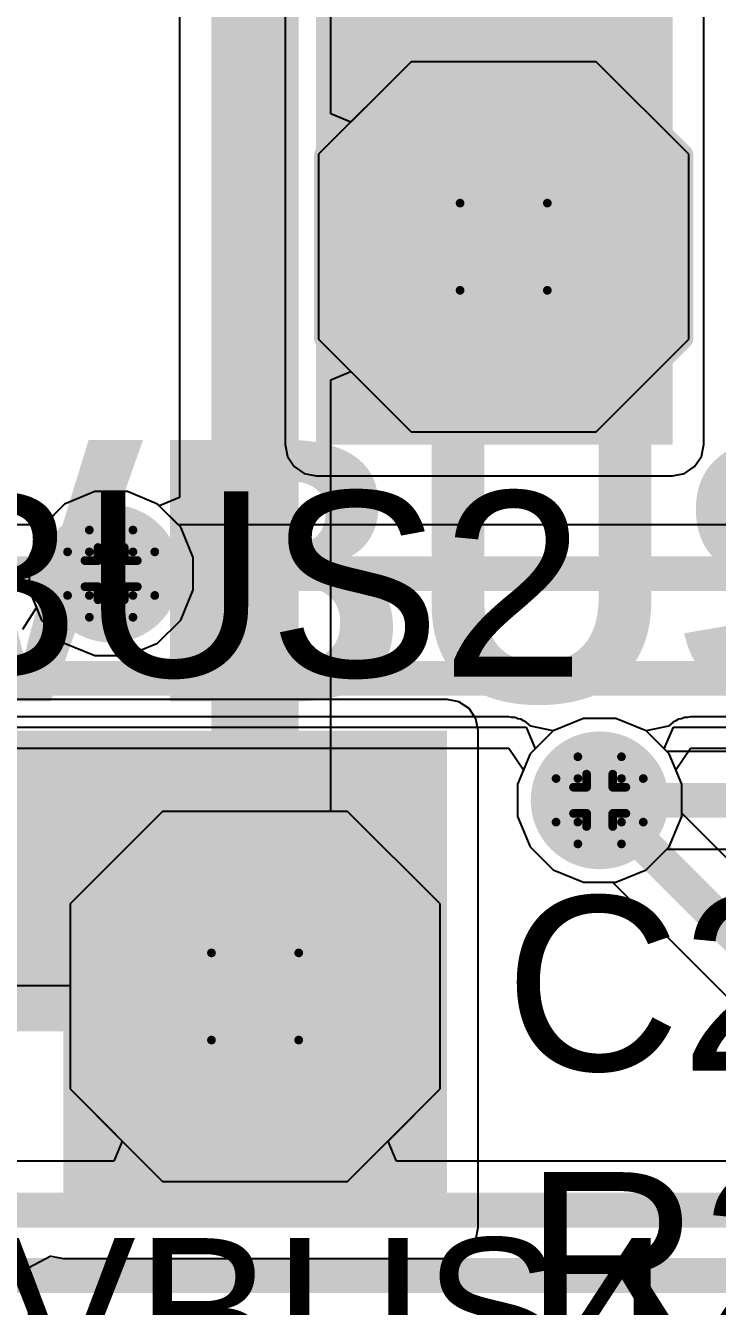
# Model space of a CAD drawing. Header units: inches. Extents: x -0.1 to 17.9, y -0.8 to 4.8.
# Drawn here: x 2.0754 to 2.234, y 3.4169 to 3.7107 of the extents above; entities that cross this region are included whole.
import ezdxf

# ---------------------------------------------------------------- set-up
doc = ezdxf.new("R2010")
doc.units = ezdxf.units.IN
doc.header["$MEASUREMENT"] = 0
for name, color, linetype in [('Bottom Layer 1', 5, 'Continuous'), ('Bottom Solder', 6, 'Continuous'), ('Drill Drawing', 1, 'Continuous'), ('GND+Signal', 16, 'Continuous'), ('Multi-Layer', 9, 'Continuous'), ('Pad Holes', 156, 'Continuous'), ('PWR+Signal', 76, 'Continuous'), ('Top 3D Body', 56, 'Continuous'), ('Top Layer 1', 1, 'Continuous'), ('Top Overlay', 2, 'Continuous'), ('Top Solder', 216, 'Continuous'), ('Via Holes', 16, 'Continuous')]:
    doc.layers.add(name, color=color, linetype=linetype)
doc.styles.add('Arial', font='', dxfattribs={"height": 0.2})
doc.styles.add('Arial_Bold', font='', dxfattribs={"height": 0.2})
doc.styles.get('Arial').set_extended_font_data('Arial')
doc.styles.get('Arial_Bold').set_extended_font_data('Arial', bold=True)

# ---------------------------------------------------------------- blocks, each defined once
blk = doc.blocks.new('T____P______TH_1_8___H_________0_92___194')
at = {"layer": 'Bottom Layer 1'}
blk.add_hatch(color=5, dxfattribs=at).paths.add_polyline_path([(0.01772, 0.03543), (-0.01772, 0.03543), (-0.03543, 0.01772), (-0.03543, -0.01772), (-0.01772, -0.03543), (0.01772, -0.03543), (0.03543, -0.01772), (0.03543, 0.01772)])
at = {"layer": 'Bottom Solder'}
blk.add_hatch(color=6, dxfattribs=at).paths.add_polyline_path([(0.01972, 0.03943), (-0.01972, 0.03943), (-0.03943, 0.01972), (-0.03943, -0.01972), (-0.01972, -0.03943), (0.01972, -0.03943), (0.03943, -0.01972), (0.03943, 0.01972)])
at = {"layer": 'GND+Signal'}
blk.add_hatch(color=16, dxfattribs=at).paths.add_polyline_path([(0.01772, 0.03543), (-0.01772, 0.03543), (-0.03543, 0.01772), (-0.03543, -0.01772), (-0.01772, -0.03543), (0.01772, -0.03543), (0.03543, -0.01772), (0.03543, 0.01772)])
at = {"layer": 'Multi-Layer'}
blk.add_hatch(color=9, dxfattribs=at).paths.add_polyline_path([(0.01772, 0.03543), (-0.01772, 0.03543), (-0.03543, 0.01772), (-0.03543, -0.01772), (-0.01772, -0.03543), (0.01772, -0.03543), (0.03543, -0.01772), (0.03543, 0.01772)])
at = {"layer": 'Pad Holes'}
h = blk.add_hatch(color=7, dxfattribs=at)
edge = h.paths.add_edge_path()
edge.add_arc((0, 0), 0.01811, 0, 360)
at = {"layer": 'PWR+Signal'}
blk.add_hatch(color=76, dxfattribs=at).paths.add_polyline_path([(0.01772, 0.03543), (-0.01772, 0.03543), (-0.03543, 0.01772), (-0.03543, -0.01772), (-0.01772, -0.03543), (0.01772, -0.03543), (0.03543, -0.01772), (0.03543, 0.01772)])
at = {"layer": 'Top Layer 1'}
blk.add_hatch(color=1, dxfattribs=at).paths.add_polyline_path([(0.01772, 0.03543), (-0.01772, 0.03543), (-0.03543, 0.01772), (-0.03543, -0.01772), (-0.01772, -0.03543), (0.01772, -0.03543), (0.03543, -0.01772), (0.03543, 0.01772)])
at = {"layer": 'Top Solder'}
blk.add_hatch(color=216, dxfattribs=at).paths.add_polyline_path([(0.01972, 0.03943), (-0.01972, 0.03943), (-0.03943, 0.01972), (-0.03943, -0.01972), (-0.01972, -0.03943), (0.01972, -0.03943), (0.03943, -0.01972), (0.03943, 0.01972)])
at = {"layer": 'Top Overlay'}
for points in [[(-0.041, 0.021, 0.005, 0.005, 0), (-0.02, 0.042, 0.005, 0.005, 0)], [(-0.02, 0.042, 0.005, 0.005, 0), (0.02, 0.042, 0.005, 0.005, 0)], [(0.02, 0.042, 0.005, 0.005, 0), (0.041, 0.021, 0.005, 0.005, 0)], [(-0.041, -0.021, 0.005, 0.005, 0), (-0.041, 0.021, 0.005, 0.005, 0)], [(0.041, -0.021, 0.005, 0.005, 0), (0.041, 0.021, 0.005, 0.005, 0)], [(-0.041, -0.021, 0.005, 0.005, 0), (-0.021, -0.041, 0.005, 0.005, 0)], [(0.021, -0.041, 0.005, 0.005, 0), (0.041, -0.021, 0.005, 0.005, 0)], [(-0.02, -0.041, 0.005, 0.005, 0), (0.021, -0.041, 0.005, 0.005, 0)]]:
    blk.add_lwpolyline(points, format="xyseb", dxfattribs=at)
for points in [[(-0.02125, 0.042, 0.0025, 0.0025, 1), (-0.01875, 0.042, 0.0025, 0.0025, 1)], [(-0.02125, 0.042, 0.0025, 0.0025, 1), (-0.01875, 0.042, 0.0025, 0.0025, 1)], [(0.01875, 0.042, 0.0025, 0.0025, 1), (0.02125, 0.042, 0.0025, 0.0025, 1)], [(0.01875, 0.042, 0.0025, 0.0025, 1), (0.02125, 0.042, 0.0025, 0.0025, 1)], [(-0.04225, 0.021, 0.0025, 0.0025, 1), (-0.03975, 0.021, 0.0025, 0.0025, 1)], [(-0.04225, 0.021, 0.0025, 0.0025, 1), (-0.03975, 0.021, 0.0025, 0.0025, 1)], [(0.03975, 0.021, 0.0025, 0.0025, 1), (0.04225, 0.021, 0.0025, 0.0025, 1)], [(0.03975, 0.021, 0.0025, 0.0025, 1), (0.04225, 0.021, 0.0025, 0.0025, 1)], [(-0.04225, -0.021, 0.0025, 0.0025, 1), (-0.03975, -0.021, 0.0025, 0.0025, 1)], [(-0.04225, -0.021, 0.0025, 0.0025, 1), (-0.03975, -0.021, 0.0025, 0.0025, 1)], [(0.03975, -0.021, 0.0025, 0.0025, 1), (0.04225, -0.021, 0.0025, 0.0025, 1)], [(0.03975, -0.021, 0.0025, 0.0025, 1), (0.04225, -0.021, 0.0025, 0.0025, 1)], [(-0.02225, -0.041, 0.0025, 0.0025, 1), (-0.01975, -0.041, 0.0025, 0.0025, 1)], [(-0.02125, -0.041, 0.0025, 0.0025, 1), (-0.01875, -0.041, 0.0025, 0.0025, 1)], [(0.01975, -0.041, 0.0025, 0.0025, 1), (0.02225, -0.041, 0.0025, 0.0025, 1)], [(0.01975, -0.041, 0.0025, 0.0025, 1), (0.02225, -0.041, 0.0025, 0.0025, 1)]]:
    blk.add_lwpolyline(points, format="xyseb", close=True, dxfattribs=at)
blk = doc.blocks.new('T____P______TH_1_8___H_________0_92___195')
at = {"layer": 'Bottom Layer 1'}
blk.add_hatch(color=5, dxfattribs=at).paths.add_polyline_path([(0.01772, 0.03543), (-0.01772, 0.03543), (-0.03543, 0.01772), (-0.03543, -0.01772), (-0.01772, -0.03543), (0.01772, -0.03543), (0.03543, -0.01772), (0.03543, 0.01772)])
at = {"layer": 'Bottom Solder'}
blk.add_hatch(color=6, dxfattribs=at).paths.add_polyline_path([(0.01972, 0.03943), (-0.01972, 0.03943), (-0.03943, 0.01972), (-0.03943, -0.01972), (-0.01972, -0.03943), (0.01972, -0.03943), (0.03943, -0.01972), (0.03943, 0.01972)])
at = {"layer": 'GND+Signal'}
blk.add_hatch(color=16, dxfattribs=at).paths.add_polyline_path([(0.01772, 0.03543), (-0.01772, 0.03543), (-0.03543, 0.01772), (-0.03543, -0.01772), (-0.01772, -0.03543), (0.01772, -0.03543), (0.03543, -0.01772), (0.03543, 0.01772)])
at = {"layer": 'Multi-Layer'}
blk.add_hatch(color=9, dxfattribs=at).paths.add_polyline_path([(0.01772, 0.03543), (-0.01772, 0.03543), (-0.03543, 0.01772), (-0.03543, -0.01772), (-0.01772, -0.03543), (0.01772, -0.03543), (0.03543, -0.01772), (0.03543, 0.01772)])
at = {"layer": 'Pad Holes'}
h = blk.add_hatch(color=7, dxfattribs=at)
edge = h.paths.add_edge_path()
edge.add_arc((0, 0), 0.01811, 0, 360)
at = {"layer": 'PWR+Signal'}
blk.add_hatch(color=76, dxfattribs=at).paths.add_polyline_path([(0.01772, 0.03543), (-0.01772, 0.03543), (-0.03543, 0.01772), (-0.03543, -0.01772), (-0.01772, -0.03543), (0.01772, -0.03543), (0.03543, -0.01772), (0.03543, 0.01772)])
at = {"layer": 'Top Layer 1'}
blk.add_hatch(color=1, dxfattribs=at).paths.add_polyline_path([(0.01772, 0.03543), (-0.01772, 0.03543), (-0.03543, 0.01772), (-0.03543, -0.01772), (-0.01772, -0.03543), (0.01772, -0.03543), (0.03543, -0.01772), (0.03543, 0.01772)])
at = {"layer": 'Top Solder'}
blk.add_hatch(color=216, dxfattribs=at).paths.add_polyline_path([(0.01972, 0.03943), (-0.01972, 0.03943), (-0.03943, 0.01972), (-0.03943, -0.01972), (-0.01972, -0.03943), (0.01972, -0.03943), (0.03943, -0.01972), (0.03943, 0.01972)])
at = {"layer": 'Top Overlay'}
for points in [[(-0.041, 0.021, 0.005, 0.005, 0), (-0.02, 0.042, 0.005, 0.005, 0)], [(-0.02, 0.042, 0.005, 0.005, 0), (0.02, 0.042, 0.005, 0.005, 0)], [(0.02, 0.042, 0.005, 0.005, 0), (0.041, 0.021, 0.005, 0.005, 0)], [(-0.041, -0.021, 0.005, 0.005, 0), (-0.041, 0.021, 0.005, 0.005, 0)], [(0.041, -0.021, 0.005, 0.005, 0), (0.041, 0.021, 0.005, 0.005, 0)], [(-0.041, -0.021, 0.005, 0.005, 0), (-0.021, -0.041, 0.005, 0.005, 0)], [(0.021, -0.041, 0.005, 0.005, 0), (0.041, -0.021, 0.005, 0.005, 0)], [(-0.02, -0.041, 0.005, 0.005, 0), (0.021, -0.041, 0.005, 0.005, 0)]]:
    blk.add_lwpolyline(points, format="xyseb", dxfattribs=at)
for points in [[(-0.02125, 0.042, 0.0025, 0.0025, 1), (-0.01875, 0.042, 0.0025, 0.0025, 1)], [(-0.02125, 0.042, 0.0025, 0.0025, 1), (-0.01875, 0.042, 0.0025, 0.0025, 1)], [(0.01875, 0.042, 0.0025, 0.0025, 1), (0.02125, 0.042, 0.0025, 0.0025, 1)], [(0.01875, 0.042, 0.0025, 0.0025, 1), (0.02125, 0.042, 0.0025, 0.0025, 1)], [(-0.04225, 0.021, 0.0025, 0.0025, 1), (-0.03975, 0.021, 0.0025, 0.0025, 1)], [(-0.04225, 0.021, 0.0025, 0.0025, 1), (-0.03975, 0.021, 0.0025, 0.0025, 1)], [(0.03975, 0.021, 0.0025, 0.0025, 1), (0.04225, 0.021, 0.0025, 0.0025, 1)], [(0.03975, 0.021, 0.0025, 0.0025, 1), (0.04225, 0.021, 0.0025, 0.0025, 1)], [(-0.04225, -0.021, 0.0025, 0.0025, 1), (-0.03975, -0.021, 0.0025, 0.0025, 1)], [(-0.04225, -0.021, 0.0025, 0.0025, 1), (-0.03975, -0.021, 0.0025, 0.0025, 1)], [(0.03975, -0.021, 0.0025, 0.0025, 1), (0.04225, -0.021, 0.0025, 0.0025, 1)], [(0.03975, -0.021, 0.0025, 0.0025, 1), (0.04225, -0.021, 0.0025, 0.0025, 1)], [(-0.02225, -0.041, 0.0025, 0.0025, 1), (-0.01975, -0.041, 0.0025, 0.0025, 1)], [(-0.02125, -0.041, 0.0025, 0.0025, 1), (-0.01875, -0.041, 0.0025, 0.0025, 1)], [(0.01975, -0.041, 0.0025, 0.0025, 1), (0.02225, -0.041, 0.0025, 0.0025, 1)], [(0.01975, -0.041, 0.0025, 0.0025, 1), (0.02225, -0.041, 0.0025, 0.0025, 1)]]:
    blk.add_lwpolyline(points, format="xyseb", close=True, dxfattribs=at)

msp = doc.modelspace()

# ---------------------------------------------------------------- hatches: boundary and pattern name
at = {"layer": 'Bottom Layer 1'}
h = msp.add_hatch(color=5, dxfattribs=at)
edge = h.paths.add_edge_path()
edge.add_arc((2.095, 3.585), 0.01181, 0, 360)
h = msp.add_hatch(color=5, dxfattribs=at)
edge = h.paths.add_edge_path()
edge.add_arc((2.207, 3.533), 0.01181, 0, 360)
at = {"layer": 'Bottom Solder'}
h = msp.add_hatch(color=6, dxfattribs=at)
edge = h.paths.add_edge_path()
edge.add_arc((2.095, 3.585), 0.01581, 0, 360)
h = msp.add_hatch(color=6, dxfattribs=at)
edge = h.paths.add_edge_path()
edge.add_arc((2.207, 3.533), 0.01581, 0, 360)
at = {"layer": 'GND+Signal'}
h = msp.add_hatch(color=16, dxfattribs=at)
edge = h.paths.add_edge_path()
edge.add_arc((2.095, 3.585), 0.01181, 0, 360)
h = msp.add_hatch(color=16, dxfattribs=at)
edge = h.paths.add_edge_path()
edge.add_arc((2.207, 3.533), 0.01181, 0, 360)
at = {"layer": 'PWR+Signal'}
h = msp.add_hatch(color=76, dxfattribs=at)
edge = h.paths.add_edge_path()
edge.add_arc((2.095, 3.585), 0.01181, 0, 360)
h = msp.add_hatch(color=76, dxfattribs=at)
edge = h.paths.add_edge_path()
edge.add_arc((2.207, 3.533), 0.01181, 0, 360)
at = {"layer": 'Top Layer 1'}
for points in [[(2.142, 3.6146), (2.22371, 3.6146), (2.22371, 3.8336), (2.142, 3.8336)], [(2.008, 3.48), (2.172, 3.48), (2.172, 3.549), (2.008, 3.549)], [(2.084, 3.435), (2.172, 3.435), (2.172, 3.48), (2.084, 3.48)]]:
    msp.add_hatch(color=1, dxfattribs=at).paths.add_polyline_path(points)
h = msp.add_hatch(color=1, dxfattribs=at)
edge = h.paths.add_edge_path()
edge.add_arc((2.095, 3.585), 0.01181, 0, 360)
h = msp.add_hatch(color=1, dxfattribs=at)
edge = h.paths.add_edge_path()
edge.add_arc((2.207, 3.533), 0.01181, 0, 360)
at = {"layer": 'Via Holes'}
h = msp.add_hatch(color=7, dxfattribs=at)
edge = h.paths.add_edge_path()
edge.add_arc((2.095, 3.585), 0.00591, 0, 360)
h = msp.add_hatch(color=7, dxfattribs=at)
edge = h.paths.add_edge_path()
edge.add_arc((2.207, 3.533), 0.00591, 0, 360)

# ---------------------------------------------------------------- linework, layer by layer
at = {"layer": 'Bottom Layer 1'}
for p, q in [((2.11067, 3.72627), (2.11067, 3.60247)), ((2.14533, 3.69051), (2.14533, 3.71909)), ((2.16378, 3.70243), (2.14995, 3.6886)), ((2.20622, 3.70243), (2.16378, 3.70243)), ((2.22743, 3.68122), (2.20622, 3.70243)), ((2.14995, 3.6886), (2.14533, 3.69051)), ((2.22743, 3.63878), (2.22743, 3.68122)), ((2.20622, 3.61757), (2.22743, 3.63878)), ((2.14533, 3.62949), (2.14995, 3.6314)), ((2.14533, 3.53043), (2.14533, 3.62949)), ((2.14995, 3.6314), (2.16378, 3.61757)), ((2.16378, 3.61757), (2.20622, 3.61757)), ((2.09126, 3.60381), (2.08434, 3.60095)), ((2.09874, 3.60381), (2.09126, 3.60381)), ((2.10566, 3.60095), (2.09874, 3.60381)), ((2.11067, 3.60247), (2.10605, 3.60056)), ((2.08434, 3.60095), (2.07961, 3.59622)), ((2.10605, 3.60056), (2.10566, 3.60095)), ((2.07961, 3.59622), (2.06565, 3.59622)), ((2.20326, 3.55181), (2.19634, 3.54895)), ((2.21074, 3.55181), (2.20326, 3.55181)), ((2.21766, 3.54895), (2.21074, 3.55181)), ((2.19634, 3.54895), (2.19105, 3.54366)), ((2.22239, 3.54422), (2.21766, 3.54895)), ((2.19105, 3.54366), (2.18819, 3.53674)), ((2.26935, 3.54422), (2.22239, 3.54422)), ((2.18819, 3.53674), (2.18819, 3.52926)), ((2.14922, 3.53043), (2.14533, 3.53043)), ((2.17043, 3.50922), (2.14922, 3.53043)), ((2.18819, 3.52926), (2.19105, 3.52234)), ((2.19105, 3.52234), (2.19634, 3.51705)), ((2.21766, 3.51705), (2.22239, 3.52178)), ((2.22239, 3.52178), (2.274, 3.52178)), ((2.19634, 3.51705), (2.20326, 3.51419)), ((2.21074, 3.51419), (2.21766, 3.51705)), ((2.20326, 3.51419), (2.21074, 3.51419)), ((2.17043, 3.46678), (2.17043, 3.50922)), ((2.0349, 3.4905), (2.08557, 3.4905)), ((2.08557, 3.4905), (2.08557, 3.46678)), ((2.08557, 3.46678), (2.10678, 3.44557)), ((2.14922, 3.44557), (2.17043, 3.46678)), ((2.10678, 3.44557), (2.14922, 3.44557))]:
    msp.add_line(p, q, dxfattribs=at)
for points in [[(2.128, 3.488, 0.02, 0.02, 0), (2.128, 3.72627, 0.02, 0.02, 0)], [(2.061, 3.585, 0.008, 0.008, 0), (2.095, 3.585, 0.008, 0.008, 0)], [(2.207, 3.533, 0.008, 0.008, 0), (2.274, 3.533, 0.008, 0.008, 0)], [(2.0349, 3.50172, 0.008, 0.008, 0), (2.11428, 3.50172, 0.008, 0.008, 0)], [(2.11428, 3.50172, 0.008, 0.008, 0), (2.128, 3.488, 0.008, 0.008, 0)], [(2.128, 3.488, 0.008, 0.008, 0), (2.13281, 3.48319, 0.008, 0.008, 0)]]:
    msp.add_lwpolyline(points, format="xyseb", dxfattribs=at)
for points in [[(2.093, 3.585, 0.004, 0.004, 1), (2.097, 3.585, 0.004, 0.004, 1)], [(2.205, 3.533, 0.004, 0.004, 1), (2.209, 3.533, 0.004, 0.004, 1)], [(2.11228, 3.50172, 0.004, 0.004, 1), (2.11628, 3.50172, 0.004, 0.004, 1)], [(2.11228, 3.50172, 0.004, 0.004, 1), (2.11628, 3.50172, 0.004, 0.004, 1)], [(2.123, 3.488, 0.01, 0.01, 1), (2.133, 3.488, 0.01, 0.01, 1)], [(2.126, 3.488, 0.004, 0.004, 1), (2.13, 3.488, 0.004, 0.004, 1)], [(2.126, 3.488, 0.004, 0.004, 1), (2.13, 3.488, 0.004, 0.004, 1)], [(2.13081, 3.48319, 0.004, 0.004, 1), (2.13481, 3.48319, 0.004, 0.004, 1)]]:
    msp.add_lwpolyline(points, format="xyseb", close=True, dxfattribs=at)
at = {"layer": 'Drill Drawing'}
for points in [[(2.175, 3.67, 0.002, 0.002, 0), (2.195, 3.67, 0.002, 0.002, 0)], [(2.175, 3.65, 0.002, 0.002, 0), (2.175, 3.67, 0.002, 0.002, 0)], [(2.195, 3.65, 0.002, 0.002, 0), (2.195, 3.67, 0.002, 0.002, 0)], [(2.175, 3.65, 0.002, 0.002, 0), (2.195, 3.65, 0.002, 0.002, 0)], [(2.09, 3.59, 0.002, 0.002, 0), (2.09, 3.595, 0.002, 0.002, 0)], [(2.09, 3.595, 0.002, 0.002, 0), (2.1, 3.595, 0.002, 0.002, 0)], [(2.1, 3.59, 0.002, 0.002, 0), (2.1, 3.595, 0.002, 0.002, 0)], [(2.085, 3.58, 0.002, 0.002, 0), (2.085, 3.59, 0.002, 0.002, 0)], [(2.085, 3.59, 0.002, 0.002, 0), (2.09, 3.59, 0.002, 0.002, 0)], [(2.092, 3.588, 0.002, 0.002, 0), (2.092, 3.591, 0.002, 0.002, 0)], [(2.092, 3.591, 0.002, 0.002, 0), (2.098, 3.591, 0.002, 0.002, 0)], [(2.098, 3.588, 0.002, 0.002, 0), (2.098, 3.591, 0.002, 0.002, 0)], [(2.1, 3.59, 0.002, 0.002, 0), (2.105, 3.59, 0.002, 0.002, 0)], [(2.105, 3.58, 0.002, 0.002, 0), (2.105, 3.59, 0.002, 0.002, 0)], [(2.089, 3.582, 0.002, 0.002, 0), (2.089, 3.588, 0.002, 0.002, 0)], [(2.089, 3.588, 0.002, 0.002, 0), (2.092, 3.588, 0.002, 0.002, 0)], [(2.098, 3.588, 0.002, 0.002, 0), (2.101, 3.588, 0.002, 0.002, 0)], [(2.101, 3.582, 0.002, 0.002, 0), (2.101, 3.588, 0.002, 0.002, 0)], [(2.089, 3.582, 0.002, 0.002, 0), (2.092, 3.582, 0.002, 0.002, 0)], [(2.092, 3.579, 0.002, 0.002, 0), (2.092, 3.582, 0.002, 0.002, 0)], [(2.098, 3.582, 0.002, 0.002, 0), (2.101, 3.582, 0.002, 0.002, 0)], [(2.098, 3.579, 0.002, 0.002, 0), (2.098, 3.582, 0.002, 0.002, 0)], [(2.085, 3.58, 0.002, 0.002, 0), (2.09, 3.58, 0.002, 0.002, 0)], [(2.09, 3.575, 0.002, 0.002, 0), (2.09, 3.58, 0.002, 0.002, 0)], [(2.092, 3.579, 0.002, 0.002, 0), (2.098, 3.579, 0.002, 0.002, 0)], [(2.1, 3.58, 0.002, 0.002, 0), (2.105, 3.58, 0.002, 0.002, 0)], [(2.1, 3.575, 0.002, 0.002, 0), (2.1, 3.58, 0.002, 0.002, 0)], [(2.09, 3.575, 0.002, 0.002, 0), (2.1, 3.575, 0.002, 0.002, 0)], [(2.202, 3.538, 0.002, 0.002, 0), (2.202, 3.543, 0.002, 0.002, 0)], [(2.202, 3.543, 0.002, 0.002, 0), (2.212, 3.543, 0.002, 0.002, 0)], [(2.212, 3.538, 0.002, 0.002, 0), (2.212, 3.543, 0.002, 0.002, 0)], [(2.197, 3.528, 0.002, 0.002, 0), (2.197, 3.538, 0.002, 0.002, 0)], [(2.197, 3.538, 0.002, 0.002, 0), (2.202, 3.538, 0.002, 0.002, 0)], [(2.204, 3.536, 0.002, 0.002, 0), (2.204, 3.539, 0.002, 0.002, 0)], [(2.204, 3.539, 0.002, 0.002, 0), (2.21, 3.539, 0.002, 0.002, 0)], [(2.21, 3.536, 0.002, 0.002, 0), (2.21, 3.539, 0.002, 0.002, 0)], [(2.212, 3.538, 0.002, 0.002, 0), (2.217, 3.538, 0.002, 0.002, 0)], [(2.217, 3.528, 0.002, 0.002, 0), (2.217, 3.538, 0.002, 0.002, 0)], [(2.201, 3.53, 0.002, 0.002, 0), (2.201, 3.536, 0.002, 0.002, 0)], [(2.201, 3.536, 0.002, 0.002, 0), (2.204, 3.536, 0.002, 0.002, 0)], [(2.21, 3.536, 0.002, 0.002, 0), (2.213, 3.536, 0.002, 0.002, 0)], [(2.213, 3.53, 0.002, 0.002, 0), (2.213, 3.536, 0.002, 0.002, 0)], [(2.197, 3.528, 0.002, 0.002, 0), (2.202, 3.528, 0.002, 0.002, 0)], [(2.201, 3.53, 0.002, 0.002, 0), (2.204, 3.53, 0.002, 0.002, 0)], [(2.202, 3.523, 0.002, 0.002, 0), (2.202, 3.528, 0.002, 0.002, 0)], [(2.204, 3.527, 0.002, 0.002, 0), (2.204, 3.53, 0.002, 0.002, 0)], [(2.21, 3.53, 0.002, 0.002, 0), (2.213, 3.53, 0.002, 0.002, 0)], [(2.21, 3.527, 0.002, 0.002, 0), (2.21, 3.53, 0.002, 0.002, 0)], [(2.212, 3.528, 0.002, 0.002, 0), (2.217, 3.528, 0.002, 0.002, 0)], [(2.212, 3.523, 0.002, 0.002, 0), (2.212, 3.528, 0.002, 0.002, 0)], [(2.204, 3.527, 0.002, 0.002, 0), (2.21, 3.527, 0.002, 0.002, 0)], [(2.202, 3.523, 0.002, 0.002, 0), (2.212, 3.523, 0.002, 0.002, 0)], [(2.118, 3.498, 0.002, 0.002, 0), (2.138, 3.498, 0.002, 0.002, 0)], [(2.118, 3.478, 0.002, 0.002, 0), (2.118, 3.498, 0.002, 0.002, 0)], [(2.138, 3.478, 0.002, 0.002, 0), (2.138, 3.498, 0.002, 0.002, 0)], [(2.118, 3.478, 0.002, 0.002, 0), (2.138, 3.478, 0.002, 0.002, 0)]]:
    msp.add_lwpolyline(points, format="xyseb", dxfattribs=at)
for points in [[(2.1745, 3.67, 0.001, 0.001, 1), (2.1755, 3.67, 0.001, 0.001, 1)], [(2.1745, 3.67, 0.001, 0.001, 1), (2.1755, 3.67, 0.001, 0.001, 1)], [(2.1945, 3.67, 0.001, 0.001, 1), (2.1955, 3.67, 0.001, 0.001, 1)], [(2.1945, 3.67, 0.001, 0.001, 1), (2.1955, 3.67, 0.001, 0.001, 1)], [(2.1745, 3.65, 0.001, 0.001, 1), (2.1755, 3.65, 0.001, 0.001, 1)], [(2.1745, 3.65, 0.001, 0.001, 1), (2.1755, 3.65, 0.001, 0.001, 1)], [(2.1945, 3.65, 0.001, 0.001, 1), (2.1955, 3.65, 0.001, 0.001, 1)], [(2.1945, 3.65, 0.001, 0.001, 1), (2.1955, 3.65, 0.001, 0.001, 1)], [(2.0895, 3.595, 0.001, 0.001, 1), (2.0905, 3.595, 0.001, 0.001, 1)], [(2.0895, 3.595, 0.001, 0.001, 1), (2.0905, 3.595, 0.001, 0.001, 1)], [(2.0995, 3.595, 0.001, 0.001, 1), (2.1005, 3.595, 0.001, 0.001, 1)], [(2.0995, 3.595, 0.001, 0.001, 1), (2.1005, 3.595, 0.001, 0.001, 1)], [(2.0845, 3.59, 0.001, 0.001, 1), (2.0855, 3.59, 0.001, 0.001, 1)], [(2.0845, 3.59, 0.001, 0.001, 1), (2.0855, 3.59, 0.001, 0.001, 1)], [(2.0895, 3.59, 0.001, 0.001, 1), (2.0905, 3.59, 0.001, 0.001, 1)], [(2.0895, 3.59, 0.001, 0.001, 1), (2.0905, 3.59, 0.001, 0.001, 1)], [(2.0915, 3.591, 0.001, 0.001, 1), (2.0925, 3.591, 0.001, 0.001, 1)], [(2.0915, 3.591, 0.001, 0.001, 1), (2.0925, 3.591, 0.001, 0.001, 1)], [(2.0975, 3.591, 0.001, 0.001, 1), (2.0985, 3.591, 0.001, 0.001, 1)], [(2.0975, 3.591, 0.001, 0.001, 1), (2.0985, 3.591, 0.001, 0.001, 1)], [(2.0995, 3.59, 0.001, 0.001, 1), (2.1005, 3.59, 0.001, 0.001, 1)], [(2.0995, 3.59, 0.001, 0.001, 1), (2.1005, 3.59, 0.001, 0.001, 1)], [(2.1045, 3.59, 0.001, 0.001, 1), (2.1055, 3.59, 0.001, 0.001, 1)], [(2.1045, 3.59, 0.001, 0.001, 1), (2.1055, 3.59, 0.001, 0.001, 1)], [(2.0885, 3.588, 0.001, 0.001, 1), (2.0895, 3.588, 0.001, 0.001, 1)], [(2.0885, 3.588, 0.001, 0.001, 1), (2.0895, 3.588, 0.001, 0.001, 1)], [(2.0915, 3.588, 0.001, 0.001, 1), (2.0925, 3.588, 0.001, 0.001, 1)], [(2.0915, 3.588, 0.001, 0.001, 1), (2.0925, 3.588, 0.001, 0.001, 1)], [(2.0975, 3.588, 0.001, 0.001, 1), (2.0985, 3.588, 0.001, 0.001, 1)], [(2.0975, 3.588, 0.001, 0.001, 1), (2.0985, 3.588, 0.001, 0.001, 1)], [(2.1005, 3.588, 0.001, 0.001, 1), (2.1015, 3.588, 0.001, 0.001, 1)], [(2.1005, 3.588, 0.001, 0.001, 1), (2.1015, 3.588, 0.001, 0.001, 1)], [(2.0885, 3.582, 0.001, 0.001, 1), (2.0895, 3.582, 0.001, 0.001, 1)], [(2.0885, 3.582, 0.001, 0.001, 1), (2.0895, 3.582, 0.001, 0.001, 1)], [(2.0915, 3.582, 0.001, 0.001, 1), (2.0925, 3.582, 0.001, 0.001, 1)], [(2.0915, 3.582, 0.001, 0.001, 1), (2.0925, 3.582, 0.001, 0.001, 1)], [(2.0975, 3.582, 0.001, 0.001, 1), (2.0985, 3.582, 0.001, 0.001, 1)], [(2.0975, 3.582, 0.001, 0.001, 1), (2.0985, 3.582, 0.001, 0.001, 1)], [(2.1005, 3.582, 0.001, 0.001, 1), (2.1015, 3.582, 0.001, 0.001, 1)], [(2.1005, 3.582, 0.001, 0.001, 1), (2.1015, 3.582, 0.001, 0.001, 1)], [(2.0845, 3.58, 0.001, 0.001, 1), (2.0855, 3.58, 0.001, 0.001, 1)], [(2.0845, 3.58, 0.001, 0.001, 1), (2.0855, 3.58, 0.001, 0.001, 1)], [(2.0895, 3.58, 0.001, 0.001, 1), (2.0905, 3.58, 0.001, 0.001, 1)], [(2.0895, 3.58, 0.001, 0.001, 1), (2.0905, 3.58, 0.001, 0.001, 1)], [(2.0915, 3.579, 0.001, 0.001, 1), (2.0925, 3.579, 0.001, 0.001, 1)], [(2.0915, 3.579, 0.001, 0.001, 1), (2.0925, 3.579, 0.001, 0.001, 1)], [(2.0975, 3.579, 0.001, 0.001, 1), (2.0985, 3.579, 0.001, 0.001, 1)], [(2.0975, 3.579, 0.001, 0.001, 1), (2.0985, 3.579, 0.001, 0.001, 1)], [(2.0995, 3.58, 0.001, 0.001, 1), (2.1005, 3.58, 0.001, 0.001, 1)], [(2.0995, 3.58, 0.001, 0.001, 1), (2.1005, 3.58, 0.001, 0.001, 1)], [(2.1045, 3.58, 0.001, 0.001, 1), (2.1055, 3.58, 0.001, 0.001, 1)], [(2.1045, 3.58, 0.001, 0.001, 1), (2.1055, 3.58, 0.001, 0.001, 1)], [(2.0895, 3.575, 0.001, 0.001, 1), (2.0905, 3.575, 0.001, 0.001, 1)], [(2.0895, 3.575, 0.001, 0.001, 1), (2.0905, 3.575, 0.001, 0.001, 1)], [(2.0995, 3.575, 0.001, 0.001, 1), (2.1005, 3.575, 0.001, 0.001, 1)], [(2.0995, 3.575, 0.001, 0.001, 1), (2.1005, 3.575, 0.001, 0.001, 1)], [(2.2015, 3.543, 0.001, 0.001, 1), (2.2025, 3.543, 0.001, 0.001, 1)], [(2.2015, 3.543, 0.001, 0.001, 1), (2.2025, 3.543, 0.001, 0.001, 1)], [(2.2115, 3.543, 0.001, 0.001, 1), (2.2125, 3.543, 0.001, 0.001, 1)], [(2.2115, 3.543, 0.001, 0.001, 1), (2.2125, 3.543, 0.001, 0.001, 1)], [(2.1965, 3.538, 0.001, 0.001, 1), (2.1975, 3.538, 0.001, 0.001, 1)], [(2.1965, 3.538, 0.001, 0.001, 1), (2.1975, 3.538, 0.001, 0.001, 1)], [(2.2015, 3.538, 0.001, 0.001, 1), (2.2025, 3.538, 0.001, 0.001, 1)], [(2.2015, 3.538, 0.001, 0.001, 1), (2.2025, 3.538, 0.001, 0.001, 1)], [(2.2035, 3.539, 0.001, 0.001, 1), (2.2045, 3.539, 0.001, 0.001, 1)], [(2.2035, 3.539, 0.001, 0.001, 1), (2.2045, 3.539, 0.001, 0.001, 1)], [(2.2095, 3.539, 0.001, 0.001, 1), (2.2105, 3.539, 0.001, 0.001, 1)], [(2.2095, 3.539, 0.001, 0.001, 1), (2.2105, 3.539, 0.001, 0.001, 1)], [(2.2115, 3.538, 0.001, 0.001, 1), (2.2125, 3.538, 0.001, 0.001, 1)], [(2.2115, 3.538, 0.001, 0.001, 1), (2.2125, 3.538, 0.001, 0.001, 1)], [(2.2165, 3.538, 0.001, 0.001, 1), (2.2175, 3.538, 0.001, 0.001, 1)], [(2.2165, 3.538, 0.001, 0.001, 1), (2.2175, 3.538, 0.001, 0.001, 1)], [(2.2005, 3.536, 0.001, 0.001, 1), (2.2015, 3.536, 0.001, 0.001, 1)], [(2.2005, 3.536, 0.001, 0.001, 1), (2.2015, 3.536, 0.001, 0.001, 1)], [(2.2035, 3.536, 0.001, 0.001, 1), (2.2045, 3.536, 0.001, 0.001, 1)], [(2.2035, 3.536, 0.001, 0.001, 1), (2.2045, 3.536, 0.001, 0.001, 1)], [(2.2095, 3.536, 0.001, 0.001, 1), (2.2105, 3.536, 0.001, 0.001, 1)], [(2.2095, 3.536, 0.001, 0.001, 1), (2.2105, 3.536, 0.001, 0.001, 1)], [(2.2125, 3.536, 0.001, 0.001, 1), (2.2135, 3.536, 0.001, 0.001, 1)], [(2.2125, 3.536, 0.001, 0.001, 1), (2.2135, 3.536, 0.001, 0.001, 1)], [(2.1965, 3.528, 0.001, 0.001, 1), (2.1975, 3.528, 0.001, 0.001, 1)], [(2.1965, 3.528, 0.001, 0.001, 1), (2.1975, 3.528, 0.001, 0.001, 1)], [(2.2005, 3.53, 0.001, 0.001, 1), (2.2015, 3.53, 0.001, 0.001, 1)], [(2.2005, 3.53, 0.001, 0.001, 1), (2.2015, 3.53, 0.001, 0.001, 1)], [(2.2015, 3.528, 0.001, 0.001, 1), (2.2025, 3.528, 0.001, 0.001, 1)], [(2.2015, 3.528, 0.001, 0.001, 1), (2.2025, 3.528, 0.001, 0.001, 1)], [(2.2035, 3.53, 0.001, 0.001, 1), (2.2045, 3.53, 0.001, 0.001, 1)], [(2.2035, 3.53, 0.001, 0.001, 1), (2.2045, 3.53, 0.001, 0.001, 1)], [(2.2095, 3.53, 0.001, 0.001, 1), (2.2105, 3.53, 0.001, 0.001, 1)], [(2.2095, 3.53, 0.001, 0.001, 1), (2.2105, 3.53, 0.001, 0.001, 1)], [(2.2115, 3.528, 0.001, 0.001, 1), (2.2125, 3.528, 0.001, 0.001, 1)], [(2.2115, 3.528, 0.001, 0.001, 1), (2.2125, 3.528, 0.001, 0.001, 1)], [(2.2125, 3.53, 0.001, 0.001, 1), (2.2135, 3.53, 0.001, 0.001, 1)], [(2.2125, 3.53, 0.001, 0.001, 1), (2.2135, 3.53, 0.001, 0.001, 1)], [(2.2165, 3.528, 0.001, 0.001, 1), (2.2175, 3.528, 0.001, 0.001, 1)], [(2.2165, 3.528, 0.001, 0.001, 1), (2.2175, 3.528, 0.001, 0.001, 1)], [(2.2035, 3.527, 0.001, 0.001, 1), (2.2045, 3.527, 0.001, 0.001, 1)], [(2.2035, 3.527, 0.001, 0.001, 1), (2.2045, 3.527, 0.001, 0.001, 1)], [(2.2095, 3.527, 0.001, 0.001, 1), (2.2105, 3.527, 0.001, 0.001, 1)], [(2.2095, 3.527, 0.001, 0.001, 1), (2.2105, 3.527, 0.001, 0.001, 1)], [(2.2015, 3.523, 0.001, 0.001, 1), (2.2025, 3.523, 0.001, 0.001, 1)], [(2.2015, 3.523, 0.001, 0.001, 1), (2.2025, 3.523, 0.001, 0.001, 1)], [(2.2115, 3.523, 0.001, 0.001, 1), (2.2125, 3.523, 0.001, 0.001, 1)], [(2.2115, 3.523, 0.001, 0.001, 1), (2.2125, 3.523, 0.001, 0.001, 1)], [(2.1175, 3.498, 0.001, 0.001, 1), (2.1185, 3.498, 0.001, 0.001, 1)], [(2.1175, 3.498, 0.001, 0.001, 1), (2.1185, 3.498, 0.001, 0.001, 1)], [(2.1375, 3.498, 0.001, 0.001, 1), (2.1385, 3.498, 0.001, 0.001, 1)], [(2.1375, 3.498, 0.001, 0.001, 1), (2.1385, 3.498, 0.001, 0.001, 1)], [(2.1175, 3.478, 0.001, 0.001, 1), (2.1185, 3.478, 0.001, 0.001, 1)], [(2.1175, 3.478, 0.001, 0.001, 1), (2.1185, 3.478, 0.001, 0.001, 1)], [(2.1375, 3.478, 0.001, 0.001, 1), (2.1385, 3.478, 0.001, 0.001, 1)], [(2.1375, 3.478, 0.001, 0.001, 1), (2.1385, 3.478, 0.001, 0.001, 1)]]:
    msp.add_lwpolyline(points, format="xyseb", close=True, dxfattribs=at)
at = {"layer": 'GND+Signal'}
for p, q in [((2.16378, 3.70243), (2.14257, 3.68122)), ((2.20622, 3.70243), (2.16378, 3.70243)), ((2.22743, 3.68122), (2.20622, 3.70243)), ((2.14257, 3.68122), (2.14257, 3.63878)), ((2.22743, 3.63878), (2.22743, 3.68122)), ((2.14257, 3.63878), (2.16378, 3.61757)), ((2.20622, 3.61757), (2.22743, 3.63878)), ((2.16378, 3.61757), (2.20622, 3.61757)), ((2.09126, 3.60381), (2.08434, 3.60095)), ((2.09874, 3.60381), (2.09126, 3.60381)), ((2.10566, 3.60095), (2.09874, 3.60381)), ((2.08434, 3.60095), (2.07905, 3.59566)), ((2.11039, 3.59622), (2.10566, 3.60095)), ((2.07905, 3.59566), (2.07619, 3.58874)), ((2.44577, 3.59622), (2.11039, 3.59622)), ((2.07619, 3.58874), (2.07619, 3.58126)), ((2.07619, 3.58126), (2.07786, 3.57722)), ((2.07786, 3.57722), (2.07465, 3.57222)), ((1.918, 3.54978), (2.19011, 3.54978)), ((2.19011, 3.54978), (2.19218, 3.54478)), ((2.22182, 3.54478), (2.22389, 3.54978)), ((2.22389, 3.54978), (2.42835, 3.54978)), ((2.19105, 3.54366), (2.18819, 3.53674)), ((2.19218, 3.54478), (2.19105, 3.54366)), ((2.22295, 3.54366), (2.22182, 3.54478)), ((2.22581, 3.53674), (2.22295, 3.54366)), ((2.18819, 3.53674), (2.18819, 3.52926)), ((2.22581, 3.53005), (2.22581, 3.53674)), ((2.10678, 3.53043), (2.08557, 3.50922)), ((2.14922, 3.53043), (2.10678, 3.53043)), ((2.17043, 3.50922), (2.14922, 3.53043)), ((2.18819, 3.52926), (2.19105, 3.52234)), ((2.29065, 3.46522), (2.22581, 3.53005)), ((2.19105, 3.52234), (2.19634, 3.51705)), ((2.19634, 3.51705), (2.20326, 3.51419)), ((2.20326, 3.51419), (2.20995, 3.51419)), ((2.20995, 3.51419), (2.2693, 3.45483)), ((2.08557, 3.50922), (2.08557, 3.46678)), ((2.17043, 3.46678), (2.17043, 3.50922)), ((2.08557, 3.46678), (2.09752, 3.45483)), ((2.15848, 3.45483), (2.17043, 3.46678)), ((2.09752, 3.45483), (2.0956, 3.45022)), ((2.1604, 3.45022), (2.15848, 3.45483)), ((2.0956, 3.45022), (1.98565, 3.45022)), ((2.26739, 3.45022), (2.1604, 3.45022))]:
    msp.add_line(p, q, dxfattribs=at)
for points in [[(2.095, 3.585, 0.008, 0.008, 0), (2.44577, 3.585, 0.008, 0.008, 0)], [(1.918, 3.561, 0.008, 0.008, 0), (2.433, 3.561, 0.008, 0.008, 0)], [(2.207, 3.533, 0.008, 0.008, 0), (2.286, 3.454, 0.008, 0.008, 0)], [(1.981, 3.439, 0.008, 0.008, 0), (2.34621, 3.439, 0.008, 0.008, 0)], [(1.868, 3.424, 0.008, 0.008, 0), (2.34, 3.424, 0.008, 0.008, 0)]]:
    msp.add_lwpolyline(points, format="xyseb", dxfattribs=at)
for points in [[(2.093, 3.585, 0.004, 0.004, 1), (2.097, 3.585, 0.004, 0.004, 1)], [(2.205, 3.533, 0.004, 0.004, 1), (2.209, 3.533, 0.004, 0.004, 1)]]:
    msp.add_lwpolyline(points, format="xyseb", close=True, dxfattribs=at)
at = {"layer": 'PWR+Signal'}
for p, q in [((2.16378, 3.70243), (2.14257, 3.68122)), ((2.20622, 3.70243), (2.16378, 3.70243)), ((2.22743, 3.68122), (2.20622, 3.70243)), ((2.14257, 3.68122), (2.14257, 3.63878)), ((2.22743, 3.63878), (2.22743, 3.68122)), ((2.14257, 3.63878), (2.16378, 3.61757)), ((2.20622, 3.61757), (2.22743, 3.63878)), ((2.16378, 3.61757), (2.20622, 3.61757)), ((2.09126, 3.60381), (2.08434, 3.60095)), ((2.09874, 3.60381), (2.09126, 3.60381)), ((2.10566, 3.60095), (2.09874, 3.60381)), ((2.08434, 3.60095), (2.07905, 3.59566)), ((2.11095, 3.59566), (2.10566, 3.60095)), ((2.07905, 3.59566), (2.07619, 3.58874)), ((2.11381, 3.58874), (2.11095, 3.59566)), ((2.07619, 3.58874), (2.07619, 3.58126)), ((2.11381, 3.58126), (2.11381, 3.58874)), ((2.07619, 3.58126), (2.07905, 3.57434)), ((2.11095, 3.57434), (2.11381, 3.58126)), ((2.07905, 3.57434), (2.08434, 3.56905)), ((2.10566, 3.56905), (2.11095, 3.57434)), ((2.08434, 3.56905), (2.09126, 3.56619)), ((2.09874, 3.56619), (2.10566, 3.56905)), ((2.09126, 3.56619), (2.09874, 3.56619)), ((2.1862, 3.55214), (0.34139, 3.55214)), ((2.18689, 3.552), (2.1862, 3.55214)), ((2.18759, 3.552), (2.18689, 3.552)), ((2.18824, 3.55173), (2.18759, 3.552)), ((2.18893, 3.55159), (2.18824, 3.55173)), ((2.18951, 3.5512), (2.18893, 3.55159)), ((2.19016, 3.55093), (2.18951, 3.5512)), ((2.19066, 3.55044), (2.19016, 3.55093)), ((2.19124, 3.55005), (2.19066, 3.55044)), ((2.19634, 3.54895), (2.19124, 3.55005)), ((2.20326, 3.55181), (2.19634, 3.54895)), ((2.21074, 3.55181), (2.20326, 3.55181)), ((2.21766, 3.54895), (2.21074, 3.55181)), ((2.22276, 3.55005), (2.21766, 3.54895)), ((2.22334, 3.55044), (2.22276, 3.55005)), ((2.22384, 3.55093), (2.22334, 3.55044)), ((2.22449, 3.5512), (2.22384, 3.55093)), ((2.22507, 3.55159), (2.22449, 3.5512)), ((2.22576, 3.55173), (2.22507, 3.55159)), ((2.22641, 3.552), (2.22576, 3.55173)), ((2.22711, 3.552), (2.22641, 3.552)), ((2.2278, 3.55214), (2.22711, 3.552)), ((2.96957, 3.55214), (2.2278, 3.55214)), ((0.249, 3.545), (2.1862, 3.545)), ((2.1862, 3.545), (2.18954, 3.54)), ((2.22446, 3.54), (2.2278, 3.545)), ((2.2278, 3.545), (2.96957, 3.545)), ((2.18954, 3.54), (2.18819, 3.53674)), ((2.22581, 3.53674), (2.22446, 3.54)), ((2.18819, 3.53674), (2.18819, 3.52926)), ((2.22581, 3.52926), (2.22581, 3.53674)), ((2.10678, 3.53043), (2.08557, 3.50922)), ((2.14922, 3.53043), (2.10678, 3.53043)), ((2.17043, 3.50922), (2.14922, 3.53043)), ((2.18819, 3.52926), (2.19105, 3.52234)), ((2.22295, 3.52234), (2.22581, 3.52926)), ((2.19105, 3.52234), (2.19634, 3.51705)), ((2.21766, 3.51705), (2.22295, 3.52234)), ((2.19634, 3.51705), (2.20326, 3.51419)), ((2.21074, 3.51419), (2.21766, 3.51705)), ((2.20326, 3.51419), (2.21074, 3.51419)), ((2.08557, 3.50922), (2.08557, 3.46678)), ((2.17043, 3.46678), (2.17043, 3.50922)), ((2.08557, 3.46678), (2.10678, 3.44557)), ((2.14922, 3.44557), (2.17043, 3.46678)), ((2.10678, 3.44557), (2.14922, 3.44557))]:
    msp.add_line(p, q, dxfattribs=at)
at = {"layer": 'Top Layer 1'}
for p, q in [((2.13486, 3.8336), (2.13486, 3.6146)), ((2.23085, 3.6146), (2.23085, 3.75086)), ((2.13486, 3.6146), (2.13541, 3.61187)), ((2.23031, 3.61187), (2.23085, 3.6146)), ((2.13541, 3.61187), (2.13695, 3.60955)), ((2.22876, 3.60955), (2.23031, 3.61187)), ((2.13695, 3.60955), (2.13927, 3.608)), ((2.22644, 3.608), (2.22876, 3.60955)), ((2.13927, 3.608), (2.142, 3.60746)), ((2.142, 3.60746), (2.22371, 3.60746)), ((2.22371, 3.60746), (2.22644, 3.608)), ((2.09126, 3.60381), (2.08434, 3.60095)), ((2.09874, 3.60381), (2.09126, 3.60381)), ((2.10566, 3.60095), (2.09874, 3.60381)), ((2.08434, 3.60095), (2.07905, 3.59566)), ((2.11095, 3.59566), (2.10566, 3.60095)), ((2.07905, 3.59566), (2.07619, 3.58874)), ((2.11381, 3.58874), (2.11095, 3.59566)), ((2.07619, 3.58874), (2.07619, 3.58126)), ((2.11381, 3.58126), (2.11381, 3.58874)), ((2.07619, 3.58126), (2.07905, 3.57434)), ((2.11095, 3.57434), (2.11381, 3.58126)), ((2.07905, 3.57434), (2.08434, 3.56905)), ((2.10566, 3.56905), (2.11095, 3.57434)), ((2.08434, 3.56905), (2.09126, 3.56619)), ((2.09874, 3.56619), (2.10566, 3.56905)), ((2.09126, 3.56619), (2.09874, 3.56619)), ((2.172, 3.55614), (2.04214, 3.55614)), ((2.17473, 3.55559), (2.172, 3.55614)), ((2.17705, 3.55405), (2.17473, 3.55559)), ((2.17859, 3.55173), (2.17705, 3.55405)), ((2.17914, 3.549), (2.17859, 3.55173)), ((2.20326, 3.55181), (2.19634, 3.54895)), ((2.21074, 3.55181), (2.20326, 3.55181)), ((2.21766, 3.54895), (2.21074, 3.55181)), ((2.17914, 3.48), (2.17914, 3.549)), ((2.19634, 3.54895), (2.19105, 3.54366)), ((2.22295, 3.54366), (2.21766, 3.54895)), ((2.19105, 3.54366), (2.18819, 3.53674)), ((2.22581, 3.53674), (2.22295, 3.54366)), ((2.18819, 3.53674), (2.18819, 3.52926)), ((2.22581, 3.52926), (2.22581, 3.53674)), ((2.18819, 3.52926), (2.19105, 3.52234)), ((2.22295, 3.52234), (2.22581, 3.52926)), ((2.19105, 3.52234), (2.19634, 3.51705)), ((2.21766, 3.51705), (2.22295, 3.52234)), ((2.19634, 3.51705), (2.20326, 3.51419)), ((2.21074, 3.51419), (2.21766, 3.51705)), ((2.20326, 3.51419), (2.21074, 3.51419)), ((2.17914, 3.435), (2.17914, 3.48)), ((2.17859, 3.43227), (2.17914, 3.435)), ((2.17705, 3.42995), (2.17859, 3.43227)), ((2.17473, 3.42841), (2.17705, 3.42995)), ((2.07614, 3.42585), (2.08114, 3.42849)), ((2.08114, 3.42849), (2.08127, 3.42841)), ((2.08127, 3.42841), (2.084, 3.42786)), ((2.084, 3.42786), (2.172, 3.42786)), ((2.172, 3.42786), (2.17473, 3.42841)), ((2.07614, 3.38837), (2.07614, 3.42585))]:
    msp.add_line(p, q, dxfattribs=at)

# ---------------------------------------------------------------- block references
for name, p in [('T____P______TH_1_8___H_________0_92___195', (2.185, 3.66)), ('T____P______TH_1_8___H_________0_92___194', (2.128, 3.488))]:
    msp.add_blockref(name, p)

# ---------------------------------------------------------------- texts
at = {"layer": 'Top 3D Body', "style": 'Arial'}
for s, height, p in [('VBUS2', 0.0425, (2.00893, 3.56136)), ('VBUS4', 0.034, (2.06897, 3.39857))]:
    msp.add_text(s, height=height, dxfattribs=at).set_placement(p)
at = {"layer": 'Top Overlay'}
for s, height, style, p in [('VBUS4', 0.06, 'Arial_Bold', (2.047, 3.5557)), ('C21', 0.04, 'Arial', (2.18516, 3.47101)), ('R21', 0.04, 'Arial', (2.18965, 3.4077))]:
    msp.add_text(s, height=height, dxfattribs=dict(at, style=style)).set_placement(p)

doc.saveas('drawing.dxf')
